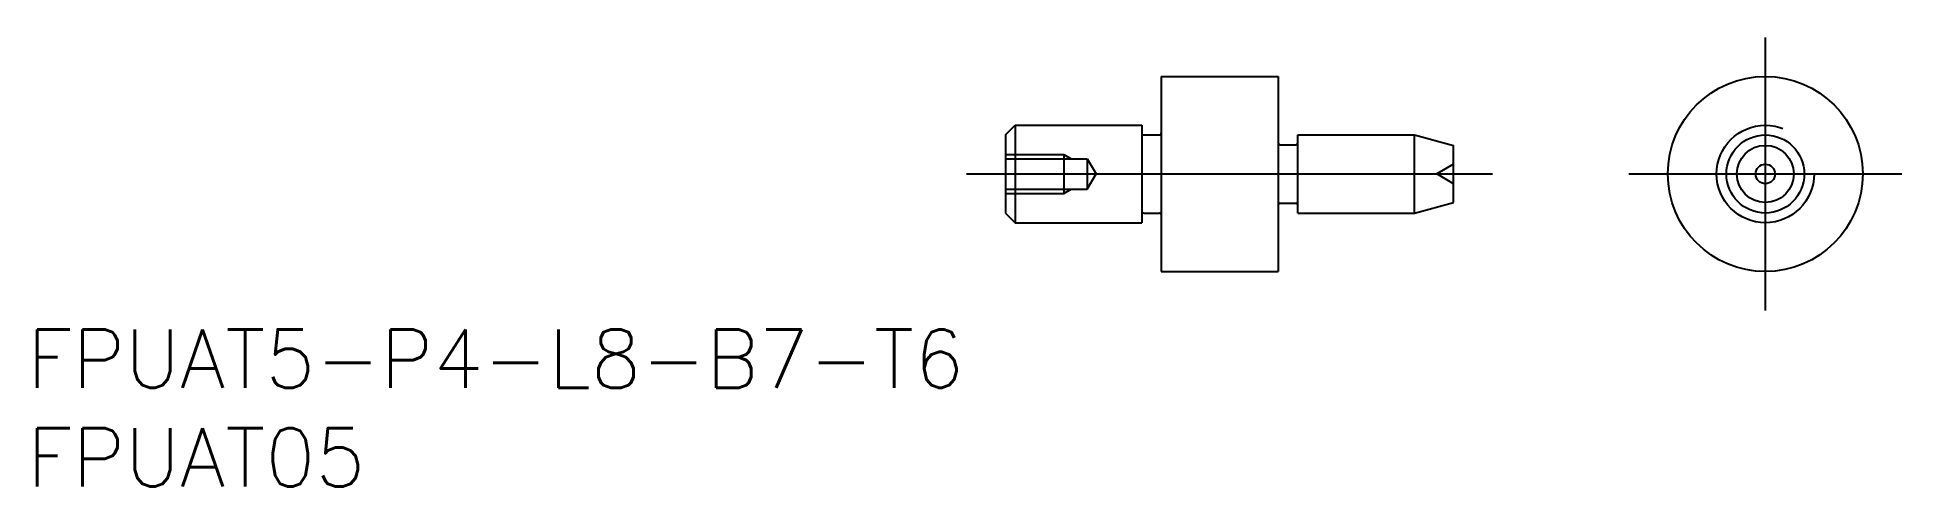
# Model space of a CAD drawing. Extents: x -88.7 to 7, y -16 to 7.
import ezdxf

# ---------------------------------------------------------------- set-up
doc = ezdxf.new("R2010")
doc.units = 0
doc.linetypes.add('CENTER', pattern=[50.8, 31.75, -6.35, 6.35, -6.35])
doc.linetypes.add('DASHED', pattern=[19.05, 12.7, -6.35])
doc.layers.get('0').update_dxf_attribs({"linetype": 'CONTINUOUS'})
doc.layers.add('CENTER', color=1, linetype='CENTER')
doc.styles.get("Standard").update_dxf_attribs({"font": 'txt.shx', "height": 3, "bigfont": 'bigfont.shx'})

msp = doc.modelspace()

# ---------------------------------------------------------------- linework, layer by layer
at = {"color": 7, "linetype": 'CONTINUOUS'}
for p, q in [((-31, 5), (-25, 5)), ((-31, 5), (-31, -5)), ((-25, 5), (-25, -5)), ((-39, 2), (-38.5, 2.5)), ((-39, 2), (-39, -2)), ((-38.5, 2.5), (-38.5, -2.5)), ((-38.5, 2.5), (-32, 2.5)), ((-32, 2.5), (-32, -2.5)), ((-31.9, 2), (-31.1, 2)), ((-24, 2), (-18, 2)), ((-24, -2), (-24, 2)), ((-18, 2), (-16, 1.464)), ((-18, 1.83), (-18, 2)), ((-18, -2), (-18, 2)), ((-24.9, 1.5), (-24.1, 1.5)), ((-16, -1.464), (-16, 1.464)), ((-24.9, -1.5), (-24.1, -1.5)), ((-18, -2), (-16, -1.464)), ((-39, -2), (-38.5, -2.5)), ((-38.5, -2.5), (-32, -2.5)), ((-31.9, -2), (-31.1, -2)), ((-24, -2), (-18, -2)), ((-31, -5), (-25, -5))]:
    msp.add_line(p, q, dxfattribs=at)
at = {"color": 3, "linetype": 'DASHED'}
for p, q in [((-39, 1), (-36, 1)), ((-36, 1), (-35.625, 0.783)), ((-36, 1), (-36, -1)), ((-39, 0.783), (-34.8, 0.783)), ((-34.8, 0.783), (-34.348, 0)), ((-34.8, 0.783), (-34.8, -0.784)), ((-34.8, -0.784), (-34.348, 0)), ((-16, 0.5), (-16.866, 0)), ((-16, -0.5), (-16.866, 0)), ((-39, -0.784), (-34.8, -0.784)), ((-36, -1), (-35.625, -0.784)), ((-39, -1), (-36, -1))]:
    msp.add_line(p, q, dxfattribs=at)
at = {"color": 7, "linetype": 'CONTINUOUS'}
for radius in [5, 2, 1.464, 0.5]:
    msp.add_circle((0, 0), radius, dxfattribs=at)
at = {"color": 3, "linetype": 'DASHED'}
msp.add_circle((0, 0), 2.5, dxfattribs=at)
at = {"color": 7, "linetype": 'CONTINUOUS'}
for centre, start, end in [((-31.9, 2.1), 180, 270), ((-31.1, 2.1), 270.00273, 0), ((-24.9, 1.6), 180, 270), ((-24.1, 1.6), 270, 0), ((-24.9, -1.6), 90, 180), ((-24.1, -1.6), 0, 90), ((-31.9, -2.1), 90, 180), ((-31.1, -2.1), 0, 90)]:
    msp.add_arc(centre, 0.1, start, end, dxfattribs=at)
at = {"layer": 'CENTER', "color": 1, "linetype": 'CENTER'}
for p, q in [((0, 7), (0, -7)), ((-41, 0), (-14, 0)), ((-7, 0), (7, 0))]:
    msp.add_line(p, q, dxfattribs=at)

# ---------------------------------------------------------------- texts
at = {"color": 7, "linetype": 'CONTINUOUS'}
for s, p in [('FPUAT5-P4-L8-B7-T6', (-89.204, -10.965)), ('FPUAT05', (-89.204, -16.02))]:
    msp.add_text(s, height=3, dxfattribs=at).set_placement(p)

doc.saveas('drawing.dxf')
